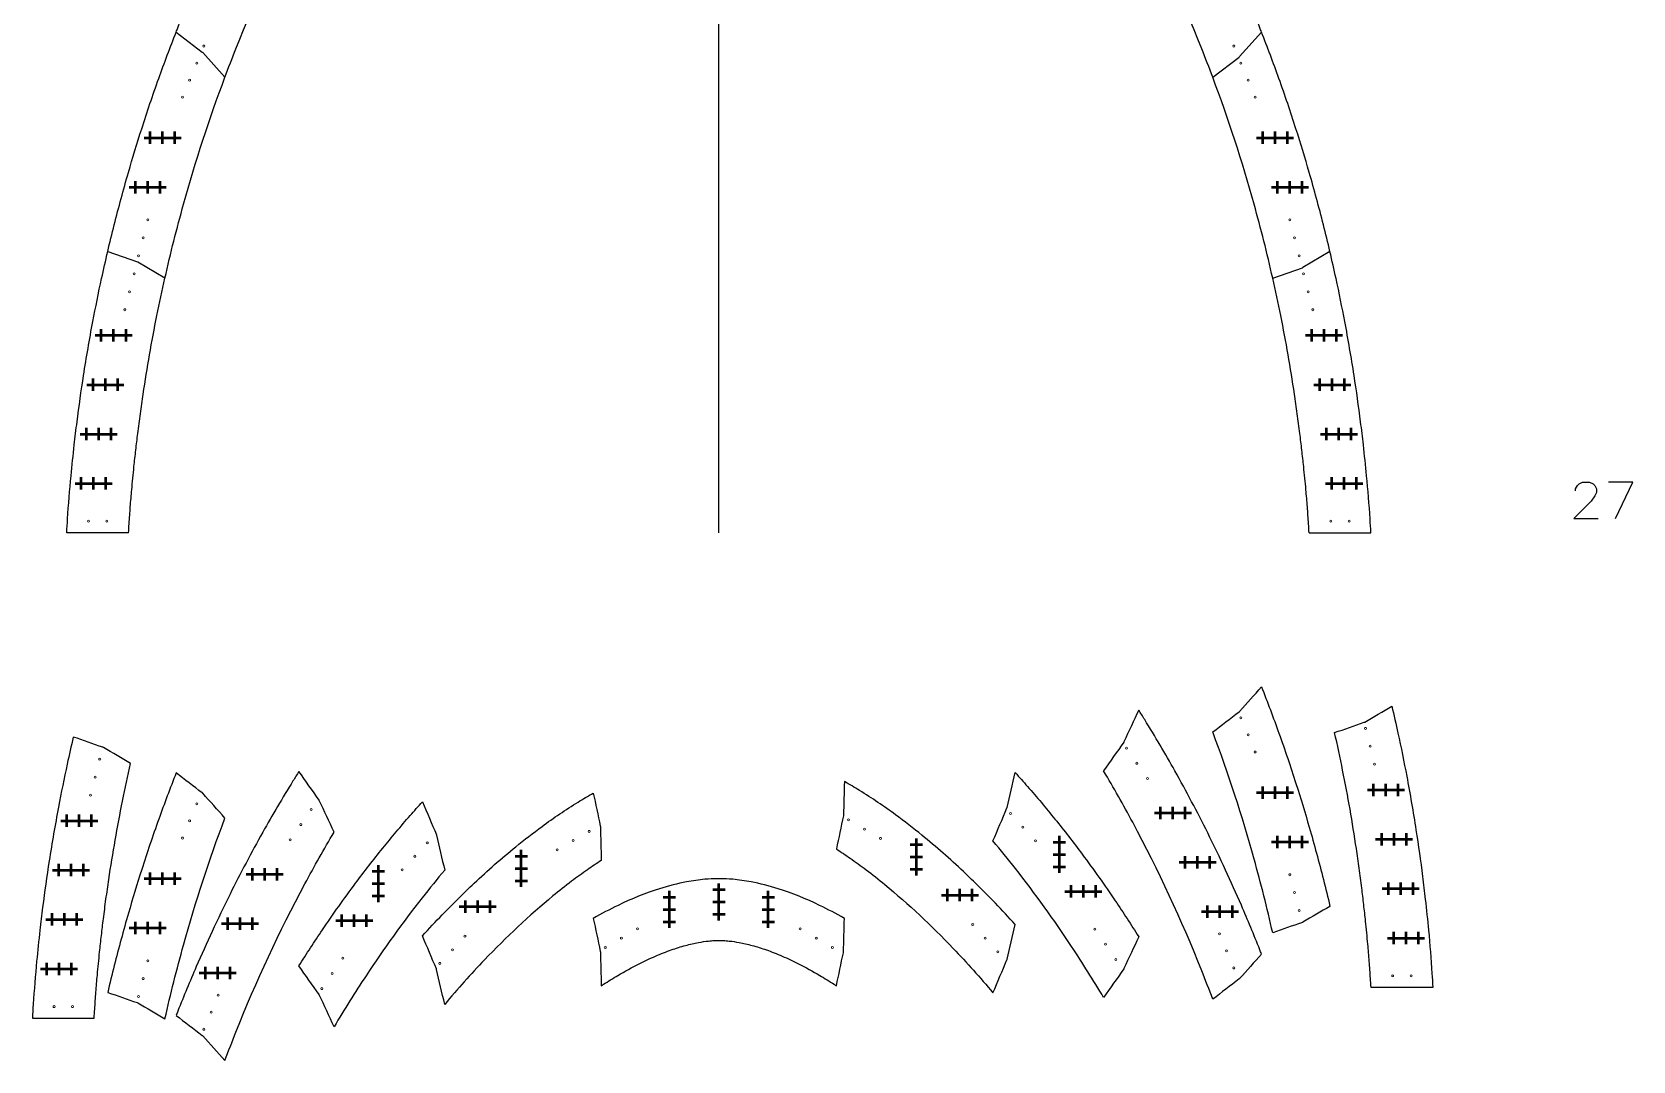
# Model space of a CAD drawing. Header units: inches. Extents: x -241 to 10140, y -1696 to 865.
# Drawn here: x 7854 to 8373, y -1512 to -1178 of the extents above; entities that cross this region are included whole.
import ezdxf

# ---------------------------------------------------------------- set-up
doc = ezdxf.new("R2010")
doc.units = ezdxf.units.IN
doc.header["$MEASUREMENT"] = 0
doc.header["$PDMODE"] = 2
doc.header["$PDSIZE"] = 2
doc.layers.add('Drilling', color=3, linetype='Continuous', lineweight=13)
doc.layers.add('Engrave', color=4, linetype='Continuous', lineweight=50)

# ---------------------------------------------------------------- blocks, each defined once
blk = doc.blocks.new('*U2042')
at = {"layer": 'Engrave'}
blk.add_point((0, 0), dxfattribs=at)
blk = doc.blocks.new('*U2043')
at = {"layer": 'Engrave', "color": 0, "linetype": 'ByBlock', "lineweight": -2, "transparency": 16777216}
for p in [(0, 0), (4, 0), (8, 0)]:
    blk.add_blockref('*U2042', p, dxfattribs=at)
blk = doc.blocks.new('*U2044')
at = {"layer": 'Engrave'}
blk.add_point((0, 0), dxfattribs=at)
blk = doc.blocks.new('*U2045')
at = {"layer": 'Engrave', "color": 0, "linetype": 'ByBlock', "lineweight": -2, "transparency": 16777216}
for p in [(0, 0), (4, 0), (8, 0)]:
    blk.add_blockref('*U2044', p, dxfattribs=at)
blk = doc.blocks.new('*U2046')
at = {"layer": 'Engrave'}
blk.add_point((0, 0), dxfattribs=at)
blk = doc.blocks.new('*U2047')
at = {"layer": 'Engrave', "color": 0, "linetype": 'ByBlock', "lineweight": -2, "transparency": 16777216}
for p in [(0, 0), (4, 0), (8, 0)]:
    blk.add_blockref('*U2046', p, dxfattribs=at)
blk = doc.blocks.new('*U2048')
at = {"layer": 'Engrave'}
blk.add_point((0, 0), dxfattribs=at)
blk = doc.blocks.new('*U2049')
at = {"layer": 'Engrave', "color": 0, "linetype": 'ByBlock', "lineweight": -2, "transparency": 16777216}
for p in [(0, 0), (4, 0), (8, 0)]:
    blk.add_blockref('*U2048', p, dxfattribs=at)
blk = doc.blocks.new('*U2050')
at = {"layer": 'Engrave'}
blk.add_point((0, 0), dxfattribs=at)
blk = doc.blocks.new('*U2051')
at = {"layer": 'Engrave', "color": 0, "linetype": 'ByBlock', "lineweight": -2, "transparency": 16777216}
for p in [(0, 0), (4, 0), (8, 0)]:
    blk.add_blockref('*U2050', p, dxfattribs=at)
blk = doc.blocks.new('*U2052')
at = {"layer": 'Engrave'}
blk.add_point((0, 0), dxfattribs=at)
blk = doc.blocks.new('*U2053')
at = {"layer": 'Engrave', "color": 0, "linetype": 'ByBlock', "lineweight": -2, "transparency": 16777216}
for p in [(0, 0), (4, 0), (8, 0)]:
    blk.add_blockref('*U2052', p, dxfattribs=at)
blk = doc.blocks.new('*U2098')
at = {"layer": 'Engrave'}
blk.add_point((0, 0), dxfattribs=at)
blk = doc.blocks.new('*U2099')
at = {"layer": 'Engrave', "color": 0, "linetype": 'ByBlock', "lineweight": -2, "transparency": 16777216}
for p in [(0, 0), (4, 0), (8, 0)]:
    blk.add_blockref('*U2098', p, dxfattribs=at)
blk = doc.blocks.new('*U2100')
at = {"layer": 'Engrave'}
blk.add_point((0, 0), dxfattribs=at)
blk = doc.blocks.new('*U2101')
at = {"layer": 'Engrave', "color": 0, "linetype": 'ByBlock', "lineweight": -2, "transparency": 16777216}
for p in [(0, 0), (4, 0), (8, 0)]:
    blk.add_blockref('*U2100', p, dxfattribs=at)
blk = doc.blocks.new('*U2102')
at = {"layer": 'Engrave'}
blk.add_point((0, 0), dxfattribs=at)
blk = doc.blocks.new('*U2103')
at = {"layer": 'Engrave', "color": 0, "linetype": 'ByBlock', "lineweight": -2, "transparency": 16777216}
for p in [(0, 0), (4, 0), (8, 0)]:
    blk.add_blockref('*U2102', p, dxfattribs=at)
blk = doc.blocks.new('*U2104')
at = {"layer": 'Engrave'}
blk.add_point((0, 0), dxfattribs=at)
blk = doc.blocks.new('*U2105')
at = {"layer": 'Engrave', "color": 0, "linetype": 'ByBlock', "lineweight": -2, "transparency": 16777216}
for p in [(0, 0), (4, 0), (8, 0)]:
    blk.add_blockref('*U2104', p, dxfattribs=at)
blk = doc.blocks.new('*U2106')
at = {"layer": 'Engrave'}
blk.add_point((0, 0), dxfattribs=at)
blk = doc.blocks.new('*U2107')
at = {"layer": 'Engrave', "color": 0, "linetype": 'ByBlock', "lineweight": -2, "transparency": 16777216}
for p in [(0, 0), (4, 0), (8, 0)]:
    blk.add_blockref('*U2106', p, dxfattribs=at)
blk = doc.blocks.new('*U2108')
at = {"layer": 'Engrave'}
blk.add_point((0, 0), dxfattribs=at)
blk = doc.blocks.new('*U2109')
at = {"layer": 'Engrave', "color": 0, "linetype": 'ByBlock', "lineweight": -2, "transparency": 16777216}
for p in [(0, 0), (4, 0), (8, 0)]:
    blk.add_blockref('*U2108', p, dxfattribs=at)
blk = doc.blocks.new('*U2130')
at = {"layer": 'Engrave'}
blk.add_point((0, 0), dxfattribs=at)
blk = doc.blocks.new('*U2131')
at = {"layer": 'Engrave', "color": 0, "linetype": 'ByBlock', "lineweight": -2, "transparency": 16777216}
for p in [(0, 0), (4, 0), (8, 0)]:
    blk.add_blockref('*U2130', p, dxfattribs=at)
blk = doc.blocks.new('*U2132')
at = {"layer": 'Engrave'}
blk.add_point((0, 0), dxfattribs=at)
blk = doc.blocks.new('*U2133')
at = {"layer": 'Engrave', "color": 0, "linetype": 'ByBlock', "lineweight": -2, "transparency": 16777216}
for p in [(0, 0), (4, 0), (8, 0)]:
    blk.add_blockref('*U2132', p, dxfattribs=at)
blk = doc.blocks.new('*U2134')
at = {"layer": 'Engrave'}
blk.add_point((0, 0), dxfattribs=at)
blk = doc.blocks.new('*U2135')
at = {"layer": 'Engrave', "color": 0, "linetype": 'ByBlock', "lineweight": -2, "transparency": 16777216}
for p in [(0, 0), (4, 0), (8, 0)]:
    blk.add_blockref('*U2134', p, dxfattribs=at)
blk = doc.blocks.new('*U2136')
at = {"layer": 'Engrave'}
blk.add_point((0, 0), dxfattribs=at)
blk = doc.blocks.new('*U2137')
at = {"layer": 'Engrave', "color": 0, "linetype": 'ByBlock', "lineweight": -2, "transparency": 16777216}
for p in [(0, 0), (4, 0), (8, 0)]:
    blk.add_blockref('*U2136', p, dxfattribs=at)
blk = doc.blocks.new('*U2138')
at = {"layer": 'Engrave'}
blk.add_point((0, 0), dxfattribs=at)
blk = doc.blocks.new('*U2139')
at = {"layer": 'Engrave', "color": 0, "linetype": 'ByBlock', "lineweight": -2, "transparency": 16777216}
for p in [(0, 0), (4, 0), (8, 0)]:
    blk.add_blockref('*U2138', p, dxfattribs=at)
blk = doc.blocks.new('*U2140')
at = {"layer": 'Engrave'}
blk.add_point((0, 0), dxfattribs=at)
blk = doc.blocks.new('*U2141')
at = {"layer": 'Engrave', "color": 0, "linetype": 'ByBlock', "lineweight": -2, "transparency": 16777216}
for p in [(0, 0), (4, 0), (8, 0)]:
    blk.add_blockref('*U2140', p, dxfattribs=at)
blk = doc.blocks.new('*U2146')
at = {"layer": 'Engrave'}
blk.add_point((0, 0), dxfattribs=at)
blk = doc.blocks.new('*U2147')
at = {"layer": 'Engrave', "color": 0, "linetype": 'ByBlock', "lineweight": -2, "transparency": 16777216}
for p in [(0, 0), (4, 0), (8, 0)]:
    blk.add_blockref('*U2146', p, dxfattribs=at)
blk = doc.blocks.new('*U2148')
at = {"layer": 'Engrave'}
blk.add_point((0, 0), dxfattribs=at)
blk = doc.blocks.new('*U2149')
at = {"layer": 'Engrave', "color": 0, "linetype": 'ByBlock', "lineweight": -2, "transparency": 16777216}
for p in [(0, 0), (4, 0), (8, 0)]:
    blk.add_blockref('*U2148', p, dxfattribs=at)
blk = doc.blocks.new('*U2142')
at = {"layer": 'Engrave'}
blk.add_point((0, 0), dxfattribs=at)
blk = doc.blocks.new('*U2143')
at = {"layer": 'Engrave', "color": 0, "linetype": 'ByBlock', "lineweight": -2, "transparency": 16777216}
for p in [(0, 0), (4, 0), (8, 0)]:
    blk.add_blockref('*U2142', p, dxfattribs=at)
blk = doc.blocks.new('*U2144')
at = {"layer": 'Engrave'}
blk.add_point((0, 0), dxfattribs=at)
blk = doc.blocks.new('*U2145')
at = {"layer": 'Engrave', "color": 0, "linetype": 'ByBlock', "lineweight": -2, "transparency": 16777216}
for p in [(0, 0), (4, 0), (8, 0)]:
    blk.add_blockref('*U2144', p, dxfattribs=at)
blk = doc.blocks.new('*U2150')
at = {"layer": 'Engrave'}
blk.add_point((0, 0), dxfattribs=at)
blk = doc.blocks.new('*U2151')
at = {"layer": 'Engrave', "color": 0, "linetype": 'ByBlock', "lineweight": -2, "transparency": 16777216}
for p in [(0, 0), (4, 0), (8, 0)]:
    blk.add_blockref('*U2150', p, dxfattribs=at)
blk = doc.blocks.new('*U2152')
at = {"layer": 'Engrave'}
blk.add_point((0, 0), dxfattribs=at)
blk = doc.blocks.new('*U2153')
at = {"layer": 'Engrave', "color": 0, "linetype": 'ByBlock', "lineweight": -2, "transparency": 16777216}
for p in [(0, 0), (4, 0), (8, 0)]:
    blk.add_blockref('*U2152', p, dxfattribs=at)
blk = doc.blocks.new('*U2154')
at = {"layer": 'Engrave'}
blk.add_point((0, 0), dxfattribs=at)
blk = doc.blocks.new('*U2155')
at = {"layer": 'Engrave', "color": 0, "linetype": 'ByBlock', "lineweight": -2, "transparency": 16777216}
for p in [(0, 0), (4, 0), (8, 0)]:
    blk.add_blockref('*U2154', p, dxfattribs=at)
blk = doc.blocks.new('*U2156')
at = {"layer": 'Engrave'}
blk.add_point((0, 0), dxfattribs=at)
blk = doc.blocks.new('*U2157')
at = {"layer": 'Engrave', "color": 0, "linetype": 'ByBlock', "lineweight": -2, "transparency": 16777216}
for p in [(0, 0), (4, 0), (8, 0)]:
    blk.add_blockref('*U2156', p, dxfattribs=at)
blk = doc.blocks.new('*U2162')
at = {"layer": 'Engrave'}
blk.add_point((0, 0), dxfattribs=at)
blk = doc.blocks.new('*U2163')
at = {"layer": 'Engrave', "color": 0, "linetype": 'ByBlock', "lineweight": -2, "transparency": 16777216}
for p in [(0, 0), (4, 0), (8, 0)]:
    blk.add_blockref('*U2162', p, dxfattribs=at)
blk = doc.blocks.new('*U2158')
at = {"layer": 'Engrave'}
blk.add_point((0, 0), dxfattribs=at)
blk = doc.blocks.new('*U2159')
at = {"layer": 'Engrave', "color": 0, "linetype": 'ByBlock', "lineweight": -2, "transparency": 16777216}
for p in [(0, 0), (4, 0), (8, 0)]:
    blk.add_blockref('*U2158', p, dxfattribs=at)
blk = doc.blocks.new('*U2160')
at = {"layer": 'Engrave'}
blk.add_point((0, 0), dxfattribs=at)
blk = doc.blocks.new('*U2161')
at = {"layer": 'Engrave', "color": 0, "linetype": 'ByBlock', "lineweight": -2, "transparency": 16777216}
for p in [(0, 0), (4, 0), (8, 0)]:
    blk.add_blockref('*U2160', p, dxfattribs=at)
blk = doc.blocks.new('*U2164')
at = {"layer": 'Engrave'}
blk.add_point((0, 0), dxfattribs=at)
blk = doc.blocks.new('*U2165')
at = {"layer": 'Engrave', "color": 0, "linetype": 'ByBlock', "lineweight": -2, "transparency": 16777216}
for p in [(0, 0), (4, 0), (8, 0)]:
    blk.add_blockref('*U2164', p, dxfattribs=at)
blk = doc.blocks.new('*U2166')
at = {"layer": 'Engrave'}
blk.add_point((0, 0), dxfattribs=at)
blk = doc.blocks.new('*U2167')
at = {"layer": 'Engrave', "color": 0, "linetype": 'ByBlock', "lineweight": -2, "transparency": 16777216}
for p in [(0, 0), (4, 0), (8, 0)]:
    blk.add_blockref('*U2166', p, dxfattribs=at)
blk = doc.blocks.new('*U2168')
at = {"layer": 'Engrave'}
blk.add_point((0, 0), dxfattribs=at)
blk = doc.blocks.new('*U2169')
at = {"layer": 'Engrave', "color": 0, "linetype": 'ByBlock', "lineweight": -2, "transparency": 16777216}
for p in [(0, 0), (4, 0), (8, 0)]:
    blk.add_blockref('*U2168', p, dxfattribs=at)
blk = doc.blocks.new('*U2170')
at = {"layer": 'Engrave'}
blk.add_point((0, 0), dxfattribs=at)
blk = doc.blocks.new('*U2171')
at = {"layer": 'Engrave', "color": 0, "linetype": 'ByBlock', "lineweight": -2, "transparency": 16777216}
for p in [(0, 0), (4, 0), (8, 0)]:
    blk.add_blockref('*U2170', p, dxfattribs=at)
blk = doc.blocks.new('*U2172')
at = {"layer": 'Engrave'}
blk.add_point((0, 0), dxfattribs=at)
blk = doc.blocks.new('*U2173')
at = {"layer": 'Engrave', "color": 0, "linetype": 'ByBlock', "lineweight": -2, "transparency": 16777216}
for p in [(0, 0), (4, 0), (8, 0)]:
    blk.add_blockref('*U2172', p, dxfattribs=at)
blk = doc.blocks.new('*U2174')
at = {"layer": 'Engrave'}
blk.add_point((0, 0), dxfattribs=at)
blk = doc.blocks.new('*U2175')
at = {"layer": 'Engrave', "color": 0, "linetype": 'ByBlock', "lineweight": -2, "transparency": 16777216}
for p in [(0, 0), (4, 0), (8, 0)]:
    blk.add_blockref('*U2174', p, dxfattribs=at)
blk = doc.blocks.new('*U2176')
at = {"layer": 'Engrave'}
blk.add_point((0, 0), dxfattribs=at)
blk = doc.blocks.new('*U2177')
at = {"layer": 'Engrave', "color": 0, "linetype": 'ByBlock', "lineweight": -2, "transparency": 16777216}
for p in [(0, 0), (4, 0), (8, 0)]:
    blk.add_blockref('*U2176', p, dxfattribs=at)
blk = doc.blocks.new('*U2178')
at = {"layer": 'Engrave'}
blk.add_point((0, 0), dxfattribs=at)
blk = doc.blocks.new('*U2179')
at = {"layer": 'Engrave', "color": 0, "linetype": 'ByBlock', "lineweight": -2, "transparency": 16777216}
for p in [(0, 0), (4, 0), (8, 0)]:
    blk.add_blockref('*U2178', p, dxfattribs=at)
blk = doc.blocks.new('*U2180')
at = {"layer": 'Engrave'}
blk.add_point((0, 0), dxfattribs=at)
blk = doc.blocks.new('*U2181')
at = {"layer": 'Engrave', "color": 0, "linetype": 'ByBlock', "lineweight": -2, "transparency": 16777216}
for p in [(0, 0), (4, 0), (8, 0)]:
    blk.add_blockref('*U2180', p, dxfattribs=at)
blk = doc.blocks.new('*U2182')
at = {"layer": 'Engrave'}
blk.add_point((0, 0), dxfattribs=at)
blk = doc.blocks.new('*U2183')
at = {"layer": 'Engrave', "color": 0, "linetype": 'ByBlock', "lineweight": -2, "transparency": 16777216}
for p in [(0, 0), (4, 0), (8, 0)]:
    blk.add_blockref('*U2182', p, dxfattribs=at)
blk = doc.blocks.new('*U2184')
at = {"layer": 'Engrave'}
blk.add_point((0, 0), dxfattribs=at)
blk = doc.blocks.new('*U2185')
at = {"layer": 'Engrave', "color": 0, "linetype": 'ByBlock', "lineweight": -2, "transparency": 16777216}
for p in [(0, 0), (4, 0), (8, 0)]:
    blk.add_blockref('*U2184', p, dxfattribs=at)
blk = doc.blocks.new('*U2186')
at = {"layer": 'Engrave'}
blk.add_point((0, 0), dxfattribs=at)
blk = doc.blocks.new('*U2187')
at = {"layer": 'Engrave', "color": 0, "linetype": 'ByBlock', "lineweight": -2, "transparency": 16777216}
for p in [(0, 0), (4, 0), (8, 0)]:
    blk.add_blockref('*U2186', p, dxfattribs=at)
blk = doc.blocks.new('*U2188')
at = {"layer": 'Engrave'}
blk.add_point((0, 0), dxfattribs=at)
blk = doc.blocks.new('*U2189')
at = {"layer": 'Engrave', "color": 0, "linetype": 'ByBlock', "lineweight": -2, "transparency": 16777216}
for p in [(0, 0), (4, 0), (8, 0)]:
    blk.add_blockref('*U2188', p, dxfattribs=at)

msp = doc.modelspace()

# ---------------------------------------------------------------- linework, layer by layer
for p, q in [((8076.71694, -1340.6088), (8076.71694, -890.53761)), ((7900.86827, -1178.37845), (7909.33202, -1184.84642)), ((8252.5656, -1178.37845), (8245.45351, -1186.30864)), ((7909.33202, -1184.84642), (7909.46852, -1184.97246)), ((7916.67832, -1192.99311), (7909.46852, -1184.97246)), ((8236.75555, -1192.99311), (8245.31715, -1186.43483)), ((8245.31715, -1186.43483), (8245.45351, -1186.30864)), ((7878.69955, -1249.48895), (7888.30329, -1252.82048)), ((8274.73432, -1249.48895), (8265.96388, -1254.62804)), ((7888.30329, -1252.82048), (7888.48111, -1252.90245)), ((7897.25155, -1258.04154), (7888.48111, -1252.90245)), ((8256.18232, -1258.04154), (8265.78606, -1254.71001)), ((8265.78606, -1254.71001), (8265.96388, -1254.62804)), ((7885.45891, -1340.6088), (7865.42333, -1340.6088)), ((8267.97496, -1340.6088), (8288.01054, -1340.6088)), ((8076.71694, -1472.68805), (8076.71694, -1472.68805)), ((8076.71694, -1472.68805), (8076.71694, -1472.68805))]:
    msp.add_line(p, q)
for points in [[(8354.33578, -1326.96076), (8354.33578, -1326.39769), (8354.89886, -1325.27154), (8355.46193, -1324.70847), (8356.58808, -1324.14539), (8358.84037, -1324.14539), (8359.96652, -1324.70847), (8360.52959, -1325.27154), (8361.09267, -1326.39769), (8361.09267, -1327.52383), (8360.52959, -1328.64998), (8359.40345, -1330.3392), (8353.77271, -1335.96994), (8361.65574, -1335.96994)], [(8367.28648, -1335.96994), (8372.91721, -1324.14539), (8365.03418, -1324.14539)]]:
    msp.add_lwpolyline(points)
msp.add_lwpolyline([(8076.71694, -1472.68805), (8076.71694, -1472.68805)], close=True)
for points, knots in [([(7900.8858, -1178.33389), (7901.06824, -1177.8703), (7903.1588, -1172.58095), (7906.93404, -1163.48361), (7912.59099, -1150.87399), (7919.61431, -1136.27019), (7928.24877, -1119.93069), (7935.96814, -1106.8086), (7940.01689, -1100.32129), (7940.66514, -1099.29227)], [263.235814152, 263.235814152, 263.235814152, 263.235814152, 265.594562739, 290.163787408, 309.864060045, 331.024588095, 366.882336779, 397.328989886, 403.087061011, 403.087061011, 403.087061011, 403.087061011]), ([(8252.54807, -1178.33389), (8252.36563, -1177.8703), (8250.27507, -1172.58095), (8246.49983, -1163.48361), (8240.84288, -1150.87399), (8233.81956, -1136.27019), (8225.1851, -1119.93069), (8217.46573, -1106.8086), (8213.41698, -1100.32129), (8212.76873, -1099.29227)], [263.235814152, 263.235814152, 263.235814152, 263.235814152, 265.594562739, 290.163787408, 309.864060045, 331.024588095, 366.882336779, 397.328989886, 403.087061011, 403.087061011, 403.087061011, 403.087061011]), ([(7916.67832, -1192.99311), (7917.83622, -1189.905), (7919.02527, -1186.82919), (7926.80139, -1167.31059), (7934.25372, -1151.23265), (7945.63798, -1130.04703), (7948.78184, -1124.48501), (7952.04499, -1119.00274)], [250.32280877, 250.32280877, 250.32280877, 250.32280877, 266.578981861, 266.578981861, 353.921082026, 353.921082026, 385.542298205, 385.542298205, 385.542298205, 385.542298205]), ([(8236.75555, -1192.99311), (8235.59765, -1189.905), (8234.4086, -1186.82919), (8226.63248, -1167.31059), (8219.18015, -1151.23265), (8207.79589, -1130.04703), (8204.65203, -1124.48501), (8201.38888, -1119.00274)], [250.32280877, 250.32280877, 250.32280877, 250.32280877, 266.578981861, 266.578981861, 353.921082026, 353.921082026, 385.542298205, 385.542298205, 385.542298205, 385.542298205]), ([(7878.69955, -1249.48895), (7879.38133, -1246.58704), (7881.47634, -1237.99666), (7885.07291, -1224.71183), (7889.88189, -1208.9072), (7895.01923, -1193.72628), (7898.92066, -1183.32758), (7900.8858, -1178.33389)], [145.504956666, 145.504956666, 145.504956666, 145.504956666, 159.61835864, 187.367220203, 210.658059714, 237.827854311, 263.235814152, 263.235814152, 263.235814152, 263.235814152]), ([(8274.73432, -1249.48895), (8274.05254, -1246.58704), (8271.95753, -1237.99666), (8268.36096, -1224.71183), (8263.55198, -1208.9072), (8258.41464, -1193.72628), (8254.51322, -1183.32758), (8252.54807, -1178.33389)], [145.504956666, 145.504956666, 145.504956666, 145.504956666, 159.61835864, 187.367220203, 210.658059714, 237.827854311, 263.235814152, 263.235814152, 263.235814152, 263.235814152]), ([(7897.25155, -1258.04154), (7899.06669, -1250.02781), (7901.07508, -1242.05967), (7907.14737, -1220.23588), (7911.61499, -1206.49695), (7916.67832, -1192.99311)], [138.808561289, 138.808561289, 138.808561289, 138.808561289, 179.236881695, 179.236881695, 250.32280877, 250.32280877, 250.32280877, 250.32280877]), ([(8256.18232, -1258.04154), (8254.36718, -1250.02781), (8252.35879, -1242.05967), (8246.2865, -1220.23588), (8241.81888, -1206.49695), (8236.75555, -1192.99311)], [138.808561289, 138.808561289, 138.808561289, 138.808561289, 179.236881695, 179.236881695, 250.32280877, 250.32280877, 250.32280877, 250.32280877]), ([(7865.42333, -1340.6088), (7865.5131, -1339.10136), (7865.88045, -1332.93245), (7866.64436, -1323.41863), (7867.75578, -1312.95009), (7869.05006, -1302.0977), (7870.93248, -1288.76802), (7873.5993, -1273.28812), (7876.31203, -1259.93749), (7878.01592, -1252.39873), (7878.69955, -1249.48895)], [0, 0, 0, 0, 7.150063289, 29.260403715, 45.182299022, 56.992994358, 81.007546512, 108.912924756, 131.353269955, 145.504956666, 145.504956666, 145.504956666, 145.504956666]), ([(8288.01054, -1340.6088), (8287.92077, -1339.10136), (8287.55342, -1332.93245), (8286.78951, -1323.41863), (8285.67809, -1312.95009), (8284.38381, -1302.0977), (8282.50139, -1288.76802), (8279.83457, -1273.28812), (8277.12184, -1259.93749), (8275.41795, -1252.39873), (8274.73432, -1249.48895)], [0, 0, 0, 0, 7.150063289, 29.260403715, 45.182299022, 56.992994358, 81.007546512, 108.912924756, 131.353269955, 145.504956666, 145.504956666, 145.504956666, 145.504956666]), ([(7885.45891, -1340.6088), (7885.51766, -1339.62812), (7885.5764, -1338.66205), (7885.69633, -1336.78396), (7885.75808, -1335.86333), (7885.88792, -1334.01654), (7885.95582, -1333.09315), (7886.16837, -1330.32303), (7886.32188, -1328.47637), (7886.70907, -1324.14615), (7886.9527, -1321.66331), (7887.40436, -1317.37778), (7887.60268, -1315.58223), (7888.01431, -1311.98912), (7888.22701, -1310.19941), (7888.71288, -1306.28153), (7888.99042, -1304.15342), (7889.57331, -1299.89465), (7889.87826, -1297.76648), (7890.83301, -1291.38617), (7891.52234, -1287.13891), (7893.00573, -1278.66686), (7893.80003, -1274.44131), (7895.46599, -1266.15427), (7896.33409, -1262.09208), (7897.25155, -1258.04154)], [1.890833426, 1.890833426, 1.890833426, 1.890833426, 6.597922785, 6.597922785, 11.183275637, 11.183275637, 15.76862849, 15.76862849, 24.939334195, 24.939334195, 37.27611618, 37.27611618, 46.103807089, 46.103807089, 54.931497997, 54.931497997, 65.505258636, 65.505258636, 76.079019275, 76.079019275, 97.226540552, 97.226540552, 118.374061829, 118.374061829, 138.808561289, 138.808561289, 138.808561289, 138.808561289]), ([(8267.97496, -1340.6088), (8267.91621, -1339.62812), (8267.85748, -1338.66205), (8267.73754, -1336.78396), (8267.6758, -1335.86333), (8267.54595, -1334.01654), (8267.47805, -1333.09315), (8267.2655, -1330.32303), (8267.11199, -1328.47637), (8266.7248, -1324.14615), (8266.48117, -1321.66331), (8266.02951, -1317.37778), (8265.83119, -1315.58223), (8265.41956, -1311.98912), (8265.20687, -1310.19941), (8264.72099, -1306.28153), (8264.44345, -1304.15342), (8263.86056, -1299.89465), (8263.55561, -1297.76648), (8262.60086, -1291.38617), (8261.91153, -1287.13891), (8260.42814, -1278.66686), (8259.63384, -1274.44131), (8257.96788, -1266.15427), (8257.09978, -1262.09208), (8256.18232, -1258.04154)], [1.890833426, 1.890833426, 1.890833426, 1.890833426, 6.597922785, 6.597922785, 11.183275637, 11.183275637, 15.76862849, 15.76862849, 24.939334195, 24.939334195, 37.27611618, 37.27611618, 46.103807089, 46.103807089, 54.931497997, 54.931497997, 65.505258636, 65.505258636, 76.079019275, 76.079019275, 97.226540552, 97.226540552, 118.374061829, 118.374061829, 138.808561289, 138.808561289, 138.808561289, 138.808561289]), ([(8252.54807, -1390.48923), (8254.51322, -1395.48293), (8258.41464, -1405.88162), (8263.55198, -1421.06255), (8268.36096, -1436.86718), (8271.95753, -1450.152), (8274.05254, -1458.74239), (8274.73432, -1461.6443), (8271.81084, -1463.35733), (8268.88736, -1465.07036), (8265.96388, -1466.78339), (8265.90461, -1466.81071), (8265.84533, -1466.83804), (8265.78606, -1466.86536), (8262.58481, -1467.97587), (8259.38357, -1469.08638), (8256.18232, -1470.19689), (8254.36718, -1462.18316), (8252.35879, -1454.21502), (8246.2865, -1432.39123), (8241.81888, -1418.65229), (8236.75555, -1405.14846), (8239.60942, -1402.96236), (8242.46329, -1400.77627), (8245.31715, -1398.59018), (8245.36261, -1398.54811), (8245.40806, -1398.50605), (8245.45351, -1398.46398), (8247.82421, -1395.82059), (8250.19491, -1393.17719), (8252.5656, -1390.5338)], [0, 0, 0, 0, 25.407959841, 52.577754438, 75.868593949, 103.617455512, 117.730857486, 117.730857486, 117.730857486, 118.730857486, 118.730857486, 118.730857486, 119.730857486, 119.730857486, 119.730857486, 120.730857486, 120.730857486, 120.730857486, 161.159177892, 161.159177892, 232.245104968, 232.245104968, 232.245104968, 233.245104968, 233.245104968, 233.245104968, 234.245104968, 234.245104968, 234.245104968, 235.245104968, 235.245104968, 235.245104968, 235.245104968]), ([(8252.54807, -1477.07172), (8252.36563, -1476.60813), (8250.27507, -1471.31878), (8246.49983, -1462.22144), (8240.84288, -1449.61182), (8233.81956, -1435.00803), (8225.1851, -1418.66852), (8217.46573, -1405.54643), (8213.41698, -1399.05913), (8212.76873, -1398.0301), (8211.17429, -1401.45584), (8209.57986, -1404.88157), (8207.98542, -1408.3073), (8207.95613, -1408.35804), (8207.92683, -1408.40877), (8207.89754, -1408.45951), (8205.72799, -1411.5532), (8203.55844, -1414.64689), (8201.38888, -1417.74058)], [0, 0, 0, 0, 2.358748587, 26.927973255, 46.628245893, 67.788773943, 103.646522627, 134.093175734, 139.851246859, 139.851246859, 139.851246859, 140.851246859, 140.851246859, 140.851246859, 141.851246859, 141.851246859, 141.851246859, 142.851246859, 142.851246859, 142.851246859, 142.851246859]), ([(8276.23889, -1405.33438), (8277.15635, -1409.38492), (8278.02445, -1413.4471), (8279.69041, -1421.73415), (8280.48471, -1425.9597), (8281.9681, -1434.43174), (8282.65743, -1438.67901), (8283.61218, -1445.05932), (8283.91712, -1447.18748), (8284.50002, -1451.44626), (8284.77756, -1453.57437), (8285.26343, -1457.49224), (8285.47613, -1459.28196), (8285.88776, -1462.87507), (8286.08608, -1464.67061), (8286.53774, -1468.95615), (8286.78137, -1471.43898), (8287.16856, -1475.7692), (8287.32207, -1477.61586), (8287.53462, -1480.38598), (8287.60252, -1481.30938), (8287.73236, -1483.15617), (8287.79411, -1484.0768), (8287.91404, -1485.95489), (8287.97278, -1486.92096), (8288.03153, -1487.90163), (8294.71006, -1487.90163), (8301.38858, -1487.90163), (8308.06711, -1487.90163), (8307.97734, -1486.3942), (8307.60999, -1480.22528), (8306.84608, -1470.71146), (8305.73466, -1460.24292), (8304.44037, -1449.39053), (8302.55795, -1436.06085), (8299.89114, -1420.58095), (8297.17841, -1407.23033), (8295.47452, -1399.69156), (8294.79089, -1396.78178), (8291.86741, -1398.49481), (8288.94393, -1400.20784), (8286.02045, -1401.92087), (8285.96118, -1401.9482), (8285.9019, -1401.97552), (8285.84263, -1402.00285), (8282.64138, -1403.11336), (8279.44013, -1404.22387), (8276.23889, -1405.33438)], [0, 0, 0, 0, 20.434499459, 20.434499459, 41.582020737, 41.582020737, 62.729542014, 62.729542014, 73.303302653, 73.303302653, 83.877063292, 83.877063292, 92.7047542, 92.7047542, 101.532445109, 101.532445109, 113.869227094, 113.869227094, 123.039932799, 123.039932799, 127.625285652, 127.625285652, 132.210638504, 132.210638504, 136.917727863, 136.917727863, 136.917727863, 137.917727863, 137.917727863, 137.917727863, 145.067791152, 167.178131578, 183.100026885, 194.910722221, 218.925274375, 246.83065262, 269.270997819, 283.422684529, 283.422684529, 283.422684529, 284.422684529, 284.422684529, 284.422684529, 285.422684529, 285.422684529, 285.422684529, 286.422684529, 286.422684529, 286.422684529, 286.422684529]), ([(7886.11103, -1415.3266), (7885.19356, -1419.37714), (7884.32547, -1423.43933), (7882.65951, -1431.72637), (7881.86521, -1435.95192), (7880.38182, -1444.42397), (7879.69249, -1448.67123), (7878.73774, -1455.05154), (7878.43279, -1457.1797), (7877.8499, -1461.43848), (7877.57236, -1463.56659), (7877.08648, -1467.48446), (7876.87378, -1469.27418), (7876.46215, -1472.86729), (7876.26384, -1474.66283), (7875.81217, -1478.94837), (7875.56855, -1481.43121), (7875.18136, -1485.76142), (7875.02785, -1487.60808), (7874.8153, -1490.3782), (7874.7474, -1491.3016), (7874.61755, -1493.14839), (7874.55581, -1494.06902), (7874.43587, -1495.94711), (7874.37714, -1496.91318), (7874.31838, -1497.89385), (7867.63986, -1497.89385), (7860.96133, -1497.89385), (7854.28281, -1497.89385), (7854.37257, -1496.38642), (7854.73992, -1490.21751), (7855.50384, -1480.70368), (7856.61526, -1470.23514), (7857.90954, -1459.38275), (7859.79196, -1446.05307), (7862.45878, -1430.57317), (7865.1715, -1417.22255), (7866.87539, -1409.68378), (7867.55902, -1406.77401), (7870.76027, -1407.88452), (7873.96152, -1408.99502), (7877.16277, -1410.10553), (7877.22204, -1410.13286), (7877.28131, -1410.16018), (7877.34058, -1410.18751), (7880.26407, -1411.90054), (7883.18755, -1413.61357), (7886.11103, -1415.3266)], [0, 0, 0, 0, 20.434499459, 20.434499459, 41.582020737, 41.582020737, 62.729542014, 62.729542014, 73.303302653, 73.303302653, 83.877063292, 83.877063292, 92.7047542, 92.7047542, 101.532445109, 101.532445109, 113.869227094, 113.869227094, 123.039932799, 123.039932799, 127.625285652, 127.625285652, 132.210638504, 132.210638504, 136.917727863, 136.917727863, 136.917727863, 137.917727863, 137.917727863, 137.917727863, 145.067791152, 167.178131578, 183.100026885, 194.910722221, 218.925274375, 246.83065262, 269.270997819, 283.422684529, 283.422684529, 283.422684529, 284.422684529, 284.422684529, 284.422684529, 285.422684529, 285.422684529, 285.422684529, 286.422684529, 286.422684529, 286.422684529, 286.422684529]), ([(7900.8858, -1418.36665), (7898.92066, -1423.36034), (7895.01923, -1433.75904), (7889.88189, -1448.93996), (7885.07291, -1464.74459), (7881.47634, -1478.02942), (7879.38133, -1486.6198), (7878.69955, -1489.52171), (7881.90079, -1490.63222), (7885.10204, -1491.74273), (7888.30329, -1492.85324), (7888.36256, -1492.88056), (7888.42183, -1492.90789), (7888.48111, -1492.93521), (7891.40459, -1494.64824), (7894.32807, -1496.36127), (7897.25155, -1498.0743), (7899.06669, -1490.06057), (7901.07508, -1482.09243), (7907.14737, -1460.26864), (7911.61499, -1446.52971), (7916.67832, -1433.02587), (7914.27505, -1430.35232), (7911.87179, -1427.67877), (7909.46852, -1425.00522), (7909.42302, -1424.9632), (7909.37752, -1424.92119), (7909.33202, -1424.87918), (7906.51077, -1422.72319), (7903.68952, -1420.5672), (7900.86827, -1418.41121)], [0, 0, 0, 0, 25.407959841, 52.577754438, 75.868593949, 103.617455512, 117.730857486, 117.730857486, 117.730857486, 118.730857486, 118.730857486, 118.730857486, 119.730857486, 119.730857486, 119.730857486, 120.730857486, 120.730857486, 120.730857486, 161.159177892, 161.159177892, 232.245104968, 232.245104968, 232.245104968, 233.245104968, 233.245104968, 233.245104968, 234.245104968, 234.245104968, 234.245104968, 235.245104968, 235.245104968, 235.245104968, 235.245104968]), ([(7900.86827, -1496.99439), (7903.68952, -1499.15038), (7906.51077, -1501.30637), (7909.33202, -1503.46236), (7909.37752, -1503.50437), (7909.42302, -1503.54639), (7909.46852, -1503.5884), (7911.87179, -1506.26195), (7914.27505, -1508.9355), (7916.67832, -1511.60905), (7917.83622, -1508.52095), (7919.02527, -1505.44514), (7926.80139, -1485.92653), (7934.25372, -1469.84859), (7945.63798, -1448.66297), (7948.78184, -1443.10095), (7952.04499, -1437.61869), (7950.45055, -1434.19295), (7948.85611, -1430.76722), (7947.26168, -1427.34148), (7947.23239, -1427.29075), (7947.20309, -1427.24001), (7947.1738, -1427.18928), (7945.00425, -1424.09559), (7942.8347, -1421.0019), (7940.66514, -1417.90821), (7940.01689, -1418.93724), (7935.96814, -1425.42454), (7928.24877, -1438.54663), (7919.61431, -1454.88613), (7912.59099, -1469.48993), (7906.93404, -1482.09955), (7903.1588, -1491.19689), (7901.06824, -1496.48624), (7900.8858, -1496.94983)], [0, 0, 0, 0, 1, 1, 1, 2, 2, 2, 3, 3, 3, 19.25617309, 19.25617309, 106.598273256, 106.598273256, 138.219489434, 138.219489434, 138.219489434, 139.219489434, 139.219489434, 139.219489434, 140.219489434, 140.219489434, 140.219489434, 141.219489434, 141.219489434, 141.219489434, 146.977560559, 177.424213667, 213.281962351, 234.4424904, 254.142763038, 278.711987707, 281.070736294, 281.070736294, 281.070736294, 281.070736294]), ([(8117.07734, -1432.31574), (8117.08446, -1432.25551), (8117.09159, -1432.19529), (8117.09872, -1432.13506), (8117.19619, -1428.48732), (8117.29366, -1424.83959), (8117.39113, -1421.19185), (8119.0592, -1422.13817), (8124.74422, -1425.5124), (8133.20627, -1431.23708), (8144.45562, -1439.98374), (8155.28062, -1449.50988), (8165.18692, -1459.33271), (8170.63858, -1465.17625), (8172.74608, -1467.50164), (8171.87093, -1471.26977), (8170.99579, -1475.03789), (8170.12064, -1478.80602), (8170.10295, -1478.86045), (8170.08527, -1478.91488), (8170.06758, -1478.96932), (8168.56074, -1482.53219), (8167.0539, -1486.09507), (8165.54706, -1489.65795), (8161.378, -1484.70693), (8157.07763, -1479.89566), (8145.5808, -1467.85569), (8138.19108, -1460.8981), (8128.45208, -1452.90863), (8126.43718, -1451.315), (8122.72021, -1448.50026), (8121.02127, -1447.26119), (8117.81685, -1445.01842), (8116.3182, -1444.00672), (8114.80702, -1443.02485), (8115.5638, -1439.45515), (8116.32057, -1435.88544), (8117.07734, -1432.31574)], [0, 0, 0, 0, 1, 1, 1, 2, 2, 2, 11.076858652, 33.282584341, 50.322413848, 78.520522707, 101.494372075, 116.352163645, 116.352163645, 116.352163645, 117.352163645, 117.352163645, 117.352163645, 118.352163645, 118.352163645, 118.352163645, 119.352163645, 119.352163645, 119.352163645, 151.849821518, 151.849821518, 203.60179058, 203.60179058, 216.976557396, 216.976557396, 228.133676238, 228.133676238, 237.778938914, 237.778938914, 237.778938914, 238.778938914, 238.778938914, 238.778938914, 238.778938914]), ([(8201.38888, -1491.20175), (8203.55844, -1488.10806), (8205.72799, -1485.01437), (8207.89754, -1481.92068), (8207.92683, -1481.86995), (8207.95613, -1481.81922), (8207.98542, -1481.76848), (8209.57986, -1478.34275), (8211.17429, -1474.91701), (8212.76873, -1471.49128), (8210.29549, -1467.5653), (8204.38509, -1458.50897), (8195.35648, -1445.78299), (8185.81557, -1433.46883), (8178.48791, -1424.72971), (8174.0894, -1419.78578), (8172.74608, -1418.30357), (8171.87093, -1422.0717), (8170.99579, -1425.83982), (8170.12064, -1429.60795), (8170.10295, -1429.66238), (8170.08527, -1429.71682), (8170.06758, -1429.77125), (8168.56074, -1433.33412), (8167.0539, -1436.897), (8165.54706, -1440.45988), (8168.01715, -1443.39327), (8170.44115, -1446.37572), (8179.21275, -1457.53437), (8185.2773, -1465.9818), (8194.60099, -1480.0898), (8198.05711, -1485.60421), (8201.38888, -1491.20175)], [0, 0, 0, 0, 1, 1, 1, 2, 2, 2, 3, 3, 3, 24.968408668, 54.193766671, 76.85212276, 98.709100223, 108.179489962, 108.179489962, 108.179489962, 109.179489962, 109.179489962, 109.179489962, 110.179489962, 110.179489962, 110.179489962, 111.179489962, 111.179489962, 111.179489962, 130.433801152, 130.433801152, 182.185770214, 182.185770214, 214.471922275, 214.471922275, 214.471922275, 214.471922275]), ([(8252.5656, -1477.11628), (8250.19491, -1479.75968), (8247.82421, -1482.40308), (8245.45351, -1485.04647), (8245.40806, -1485.08854), (8245.36261, -1485.1306), (8245.31715, -1485.17267), (8242.46329, -1487.35876), (8239.60942, -1489.54485), (8236.75555, -1491.73094), (8235.59765, -1488.64284), (8234.4086, -1485.56703), (8226.63248, -1466.04843), (8219.18015, -1449.97048), (8207.79589, -1428.78487), (8204.65203, -1423.22284), (8201.38888, -1417.74058)], [0, 0, 0, 0, 1, 1, 1, 2, 2, 2, 3, 3, 3, 19.25617309, 19.25617309, 106.598273256, 106.598273256, 138.219489434, 138.219489434, 138.219489434, 138.219489434]), ([(7985.26138, -1482.08986), (7986.13652, -1485.85799), (7987.01167, -1489.62612), (7987.88682, -1493.39424), (7992.05587, -1488.44323), (7996.35624, -1483.63196), (8007.85307, -1471.59199), (8015.24279, -1464.6344), (8024.98179, -1456.64492), (8026.99669, -1455.0513), (8030.71366, -1452.23656), (8032.4126, -1450.99748), (8035.61702, -1448.75472), (8037.11567, -1447.74302), (8038.62685, -1446.76115), (8038.52938, -1443.11341), (8038.43191, -1439.46567), (8038.33444, -1435.81794), (8038.32731, -1435.75771), (8038.32018, -1435.69748), (8038.31305, -1435.63726), (8037.55628, -1432.06755), (8036.79951, -1428.49785), (8036.04274, -1424.92815), (8034.37467, -1425.87447), (8028.68965, -1429.24869), (8020.2276, -1434.97338), (8008.97825, -1443.72003), (7998.15325, -1453.24617), (7988.24695, -1463.06901), (7982.79529, -1468.91254), (7980.68779, -1471.23793), (7982.19464, -1474.80081), (7983.70148, -1478.36369), (7985.20832, -1481.92656), (7985.22601, -1481.981), (7985.24369, -1482.03543), (7985.26138, -1482.08986)], [0, 0, 0, 0, 1, 1, 1, 33.497657873, 33.497657873, 85.249626935, 85.249626935, 98.624393751, 98.624393751, 109.781512593, 109.781512593, 119.426775269, 119.426775269, 119.426775269, 120.426775269, 120.426775269, 120.426775269, 121.426775269, 121.426775269, 121.426775269, 122.426775269, 122.426775269, 122.426775269, 131.503633921, 153.709359611, 170.749189117, 198.947297976, 221.921147344, 236.778938914, 236.778938914, 236.778938914, 237.778938914, 237.778938914, 237.778938914, 238.778938914, 238.778938914, 238.778938914, 238.778938914]), ([(7947.26168, -1490.36293), (7948.85611, -1493.78866), (7950.45055, -1497.2144), (7952.04499, -1500.64013), (7955.37676, -1495.04258), (7958.83288, -1489.52818), (7968.15657, -1475.42018), (7974.22113, -1466.97275), (7982.99272, -1455.8141), (7985.41672, -1452.83165), (7987.88682, -1449.89826), (7987.01167, -1446.13013), (7986.13652, -1442.362), (7985.26138, -1438.59387), (7985.24369, -1438.53944), (7985.22601, -1438.48501), (7985.20832, -1438.43058), (7983.70148, -1434.8677), (7982.19464, -1431.30482), (7980.68779, -1427.74195), (7979.34447, -1429.22415), (7974.94596, -1434.16809), (7967.6183, -1442.90721), (7958.07739, -1455.22136), (7949.04878, -1467.94735), (7943.13838, -1477.00368), (7940.66514, -1480.92966), (7942.8347, -1484.02335), (7945.00425, -1487.11704), (7947.1738, -1490.21073), (7947.20309, -1490.26146), (7947.23239, -1490.3122), (7947.26168, -1490.36293)], [0, 0, 0, 0, 1, 1, 1, 33.286152062, 33.286152062, 85.038121124, 85.038121124, 104.292432313, 104.292432313, 104.292432313, 105.292432313, 105.292432313, 105.292432313, 106.292432313, 106.292432313, 106.292432313, 107.292432313, 107.292432313, 107.292432313, 116.762822052, 138.619799516, 161.278155604, 190.503513607, 212.471922275, 212.471922275, 212.471922275, 213.471922275, 213.471922275, 213.471922275, 214.471922275, 214.471922275, 214.471922275, 214.471922275]), ([(8038.33444, -1476.42452), (8038.32731, -1476.36429), (8038.32018, -1476.30407), (8038.31305, -1476.24384), (8037.55628, -1472.67414), (8036.79951, -1469.10443), (8036.04274, -1465.53473), (8038.67574, -1464.04099), (8045.63041, -1460.37521), (8055.71488, -1456.24335), (8065.25892, -1453.76964), (8071.5584, -1452.87243), (8075.06012, -1452.69782), (8076.56113, -1452.68828), (8076.71694, -1452.688), (8076.87274, -1452.68828), (8078.37375, -1452.69782), (8081.87547, -1452.87243), (8088.17495, -1453.76964), (8097.71899, -1456.24335), (8107.80347, -1460.37521), (8114.75813, -1464.04099), (8117.39113, -1465.53473), (8117.29366, -1469.18246), (8117.19619, -1472.8302), (8117.09872, -1476.47794), (8117.09159, -1476.53817), (8117.08446, -1476.59839), (8117.07734, -1476.65862), (8116.32057, -1480.22832), (8115.5638, -1483.79803), (8114.80702, -1487.36773), (8114.57015, -1487.21383), (8114.33298, -1487.06065), (8112.55721, -1485.92086), (8111.00356, -1484.9626), (8107.14122, -1482.68368), (8104.82738, -1481.41112), (8100.76531, -1479.3616), (8099.01818, -1478.53916), (8095.54998, -1477.03718), (8093.82593, -1476.35637), (8090.57555, -1475.20914), (8089.04209, -1474.72645), (8086.09648, -1473.92245), (8084.67759, -1473.59514), (8082.19459, -1473.13625), (8081.12669, -1472.98029), (8079.4426, -1472.80445), (8078.80271, -1472.7556), (8077.67891, -1472.70181), (8077.19291, -1472.68944), (8076.71694, -1472.68805), (8076.24096, -1472.68944), (8075.75496, -1472.70181), (8074.63116, -1472.7556), (8073.99127, -1472.80445), (8072.30718, -1472.98029), (8071.23928, -1473.13625), (8068.75629, -1473.59514), (8067.33739, -1473.92245), (8064.39178, -1474.72645), (8062.85832, -1475.20914), (8059.60794, -1476.35637), (8057.88389, -1477.03718), (8054.41569, -1478.53916), (8052.66856, -1479.3616), (8048.60649, -1481.41112), (8046.29265, -1482.68368), (8042.43031, -1484.9626), (8040.87666, -1485.92086), (8039.10089, -1487.06065), (8038.86372, -1487.21383), (8038.62685, -1487.36773), (8038.52938, -1483.71999), (8038.43191, -1480.07225), (8038.33444, -1476.42452)], [0, 0, 0, 0, 1, 1, 1, 2, 2, 2, 16.327543404, 39.192002624, 53.414029911, 62.899859518, 69.265298663, 70.002527311, 70.002527311, 70.002527311, 70.739755958, 77.105195103, 86.591024711, 100.813051997, 123.677511217, 138.005054621, 138.005054621, 138.005054621, 139.005054621, 139.005054621, 139.005054621, 140.005054621, 140.005054621, 140.005054621, 141.005054621, 141.005054621, 141.005054621, 142.516910787, 142.516910787, 152.309780546, 152.309780546, 166.877446182, 166.877446182, 177.827628533, 177.827628533, 188.777810884, 188.777810884, 198.634797541, 198.634797541, 208.154022023, 208.154022023, 215.736614403, 215.736614403, 220.567559567, 220.567559567, 224.272980205, 224.272980205, 224.272980205, 227.978400844, 227.978400844, 232.809346008, 232.809346008, 240.391938388, 240.391938388, 249.911162869, 249.911162869, 259.768149527, 259.768149527, 270.718331878, 270.718331878, 281.668514229, 281.668514229, 296.236179865, 296.236179865, 306.029049624, 306.029049624, 307.54090579, 307.54090579, 307.54090579, 308.54090579, 308.54090579, 308.54090579, 308.54090579])]:
    msp.add_open_spline(points, degree=3, knots=knots)
at = {"layer": 'Drilling'}
for centre in [(7909.88466, -1182.87425), (8243.54921, -1182.87425), (7907.56498, -1188.4077), (8245.86889, -1188.4077), (7905.24531, -1193.94115), (8248.18856, -1193.94115), (7902.92563, -1199.4746), (8250.50824, -1199.4746), (7891.66464, -1239.22597), (8261.76923, -1239.22597), (7890.189, -1245.04168), (8263.24487, -1245.04168), (7888.71337, -1250.85739), (8264.7205, -1250.85739), (7887.23773, -1256.6731), (8266.19614, -1256.6731), (7885.7621, -1262.48881), (8267.67177, -1262.48881), (7884.28646, -1268.30452), (8269.14741, -1268.30452), (7872.44112, -1336.8588), (7878.44112, -1336.8588), (8274.99275, -1336.8588), (8280.99275, -1336.8588), (8245.86889, -1400.56305), (8248.18856, -1406.0965), (8286.25271, -1403.96594), (8208.78225, -1410.35481), (8287.72834, -1409.78165), (7876.09721, -1413.95816), (8212.18914, -1415.29375), (8250.50824, -1411.62995), (8289.20398, -1415.59736), (7874.62157, -1419.77387), (8215.59603, -1420.23268), (7873.14594, -1425.58958), (7907.56498, -1428.44046), (7944.65162, -1430.23292), (8171.18192, -1431.58566), (7905.24531, -1433.97391), (7941.24473, -1435.17185), (8118.69715, -1433.60835), (8123.89331, -1436.60835), (8175.25261, -1435.99354), (7902.92563, -1439.50736), (7937.83784, -1440.11079), (7982.25196, -1441.02404), (8029.54056, -1440.34465), (8034.73672, -1437.34465), (8129.08946, -1439.60835), (8179.32331, -1440.40143), (7978.18126, -1445.43192), (8024.34441, -1443.34465), (7974.11056, -1449.8398), (8261.76923, -1451.38131), (8263.24487, -1457.19703), (8264.7205, -1463.01274), (8158.96982, -1467.56009), (7994.46405, -1471.29639), (8045.12902, -1471.95123), (8050.32517, -1468.95123), (8103.1087, -1468.95123), (8108.30485, -1471.95123), (8163.04052, -1471.96797), (8198.56158, -1468.99917), (8238.90986, -1470.54518), (7954.87229, -1478.43755), (7990.39335, -1475.70427), (8039.93287, -1474.95123), (8113.501, -1474.95123), (8167.11122, -1476.37585), (8201.96847, -1473.93811), (8241.22953, -1476.07863), (7891.66464, -1479.25873), (7951.4654, -1483.37649), (7986.32265, -1480.11215), (8205.37536, -1478.87705), (8243.54921, -1481.61208), (7890.189, -1485.07444), (7948.05851, -1488.31543), (8295.04932, -1484.15163), (8301.04932, -1484.15163), (7861.3006, -1494.14385), (7867.3006, -1494.14385), (7888.71337, -1490.89015), (7914.52401, -1490.42328), (7912.20434, -1495.95674), (7909.88466, -1501.49019)]:
    msp.add_circle(centre, 0.3225, dxfattribs=at)

# ---------------------------------------------------------------- block references
at = {"layer": 'Engrave', "xscale": -1}
for name, p in [('*U2053', (7900.46213, -1212.6088)), ('*U2051', (7895.69212, -1228.6088)), ('*U2049', (7884.62687, -1276.6088)), ('*U2047', (7881.96667, -1292.6088)), ('*U2045', (7879.80242, -1308.6088)), ('*U2043', (7878.1024, -1324.6088)), ('*U2137', (7873.48635, -1433.89385)), ('*U2135', (7870.82615, -1449.89385)), ('*U2141', (7900.46213, -1452.64156)), ('*U2149', (7933.5652, -1451.22474)), ('*U2155', (8002.59909, -1461.74217)), ('*U2133', (7868.6619, -1465.89385)), ('*U2139', (7895.69212, -1468.64156)), ('*U2147', (7925.58662, -1467.22474)), ('*U2151', (7962.60376, -1466.24619)), ('*U2131', (7866.96188, -1481.89385)), ('*U2143', (7918.33277, -1483.22474)), ('*U2145', (7918.33292, -1483.22474))]:
    msp.add_blockref(name, p, dxfattribs=at)
at = {"layer": 'Engrave'}
for name, p in [('*U2109', (8252.97174, -1212.6088)), ('*U2107', (8257.74175, -1228.6088)), ('*U2105', (8268.807, -1276.6088)), ('*U2103', (8271.4672, -1292.6088)), ('*U2101', (8273.63145, -1308.6088)), ('*U2099', (8275.33147, -1324.6088)), ('*U2181', (8252.97174, -1424.76414)), ('*U2189', (8288.86357, -1423.90163)), ('*U2175', (8219.86867, -1431.34663)), ('*U2179', (8257.74175, -1440.76414)), ('*U2187', (8291.52377, -1439.90163)), ('*U2173', (8227.84725, -1447.34663)), ('*U2165', (8150.83478, -1458.00588)), ('*U2169', (8190.83011, -1456.80781)), ('*U2185', (8293.68802, -1455.90163)), ('*U2177', (8235.1011, -1463.34663)), ('*U2183', (8295.38804, -1471.90163))]:
    msp.add_blockref(name, p, dxfattribs=at)
at = {"layer": 'Engrave', "rotation": 89.99999999995183}
for name, p in [('*U2167', (8140.71694, -1449.6278)), ('*U2171', (8187.04569, -1448.80781)), ('*U2161', (8092.71694, -1466.63052))]:
    msp.add_blockref(name, p, dxfattribs=at)
at = {"layer": 'Engrave', "xscale": -1, "rotation": 270.0000000000482}
for name, p in [('*U2157', (8012.71694, -1453.3641)), ('*U2153', (7966.38818, -1458.24619)), ('*U2163', (8060.71694, -1466.63052)), ('*U2159', (8076.72312, -1464.188))]:
    msp.add_blockref(name, p, dxfattribs=at)

doc.saveas('drawing.dxf')
